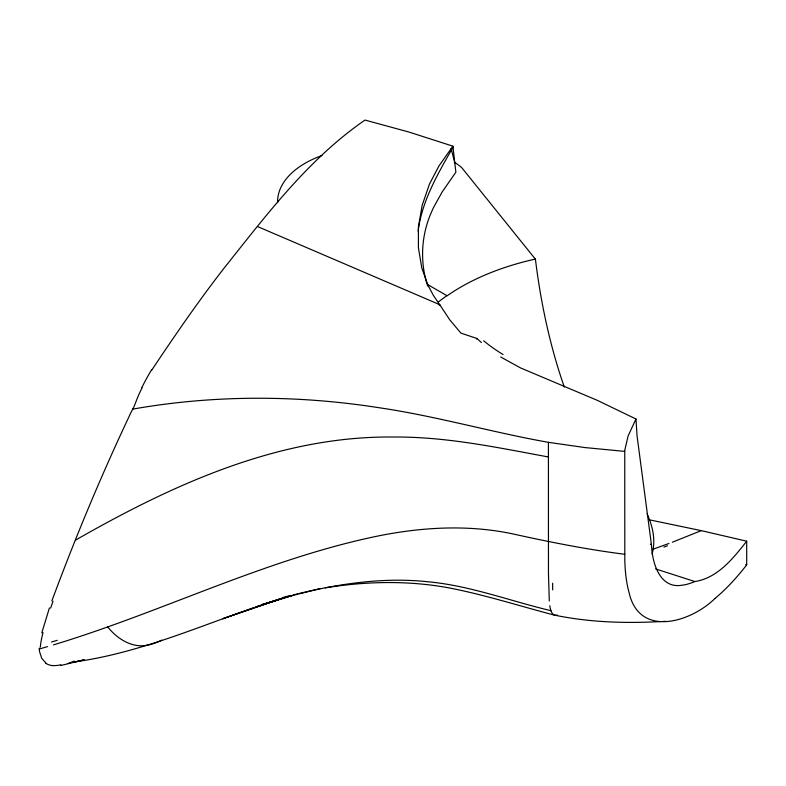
<?xml version="1.0" encoding="UTF-8"?>
<svg xmlns="http://www.w3.org/2000/svg" width="786" height="786" viewBox="0 0 786 786"><rect width="100%" height="100%" fill="white"/><g stroke="black" fill="none" stroke-linecap="round" stroke-linejoin="round"><path stroke-width="1.18" d="M142.03 387.93L141.755 388.49A63.381 25.938 -71.8 0 0 137.363 398.109L134.17 406.313A27.982 11.318 -71.7 0 1 132.824 409.103C214.185 394.729 297.884 394.975 379.432 407.777C436.377 416.167 491.8 432.271 548.422 442.331L548.461 573.387L549.286 600.976M714.926 598.529C690.039 622.826 638.92 637.751 629.016 592.3A139.112 47.298 -75.2 0 1 624.801 559.77L624.752 450.368L628.122 435.935L635.962 418.997L597.478 400.418L520.597 367.946L500.711 357.011M151.786 370.049C174.964 335.298 198.661 300.812 224.324 267.83C266.67 214.735 308.476 158.998 365.009 120.062L409.005 132.058L452.883 146.167L438.863 166.101L429.47 184.042L422.131 205.421L418.427 226.83L418.407 247.757L421.797 267.967L428.036 285.406L433.332 295.3L440.052 305.223L438.961 304.742M39.329 648.145L39.32 648.293A4.765 2.26 -67.7 0 0 39.3 649.01A31.951 15.101 -67.7 0 0 39.555 651.682L41.717 658.265L45.971 663.129M418.123 231.163C422.003 200.617 438.038 173.411 453.011 147.237M41.815 632.818L49.42 607.912M51.876 600.887C75.171 538.096 100.903 476.11 129.552 415.568M476.552 339.061L476.906 338.471L481.425 342.578M649.305 519.811L701.259 530.629L746.7 541.19C733.25 558.315 717.667 578.024 694.883 581.542A283.156 96.265 -75.2 0 1 681.796 585.256C659.65 588.891 652.203 562.697 651.545 545.513L637.053 435.847L635.962 418.997M75.397 540.208C172.488 484.598 279.354 435.729 393.521 437.026C445.859 436.594 497.233 447.489 548.422 456.98M701.259 530.629L672.374 542.212M652.655 549.375L668.935 543.48M53.477 644.874C162.014 612.068 264.273 559.848 375.669 536.484C420.589 527.17 467.464 524.311 512.6 533.851C549.699 542.085 586.995 549.483 624.713 554.277M320.491 588.508L288.305 596.613L261.748 604.63L292.726 595.326L255.853 606.949L283.952 597.753L222.752 618.729L281.761 598.254M253.456 607.843L251.039 608.659C193.14 628.849 136.096 653.471 74.906 661.871L84.269 659.778L60.817 665.496M39.31 649L47.494 646.623M557.431 615.074C551.91 616.892 550.318 609.69 549.827 605.701M283.825 597.163L291.046 595.385M149.802 644.579C133.532 649.354 117.458 639.273 107.721 626.904M293.463 594.806L295.074 594.422M295.88 594.226L297.501 593.852M299.112 593.469L300.733 593.096M301.549 592.909L304.791 592.163M305.607 591.976C345.702 582.78 387.174 577.307 428.291 581.807C470.382 585.698 510.075 601.025 550.937 610.663M325.266 587.84C366.443 581.198 408.563 580.323 449.661 588.007C484.962 594.914 519.271 605.888 554.012 615.025C589.068 622.365 625.184 623.524 660.859 621.549M663.256 621.451L665.663 621.343M624.713 451.4L584.872 447.558L548.422 442.331M745.678 564.613L746.7 564.751L746.7 541.19M52.377 665.673L50.628 665.29A74.002 32.707 -73.6 0 1 45.893 663.355M694.883 581.542L655.573 568.897M476.876 338.452L460.94 333.126L449.906 320.04L440.101 305.233M650.366 544.226L651.427 544.619M257.425 226.496L439.639 304.634M428.341 284.945L446.929 295.683A224.708 129.729 0 0 0 438.293 302.011M564.319 387.085C551.664 350.89 543.146 313.339 537.585 275.434A283.127 97.415 75 0 1 535.423 259.203L461.618 167.497A94.251 54.411 0 0 0 454.298 162.132M427.604 285.888L427.25 284.738M451.085 148.505L453.404 157.269M427.004 283.942C419.793 260.412 421.483 234.424 431.524 211.974A260.333 184.956 22.2 0 1 433.734 207.131L442.322 191.705L455.87 172.242L453.041 147.483M453.404 157.249L454.809 162.938L454.613 162.113M452.883 146.167L453.001 147.149M277.605 202.65A94.251 54.411 0 0 1 321.955 155.52M746.7 564.859A328.096 111.543 -75.2 0 1 714.926 598.48M50.618 608.128A222.458 70.534 -70.1 0 1 53.035 601.221M40.292 647.143A49.302 21.399 -68.9 0 1 43.014 632.642M129.494 415.48A262.445 107.81 -71.9 0 1 132.775 409.005M141.834 387.626A114.137 47.357 -72 0 1 151.669 369.685M60.925 664.769A119.108 52.524 -75.2 0 1 52.416 665.526M74.277 661.046A268.753 119.669 -77.3 0 1 67.94 663.522M57.221 640.325A310.303 61.78 -20.6 0 1 51.503 642.024M161.749 640.138A202.041 105.658 74.6 0 1 149.831 644.677M552.696 589.932A205.411 17.046 -82.2 0 1 552.637 583.222M503.079 354.535A200.862 160.698 -12.8 0 1 483.636 340.78M447.146 295.782A213.802 123.441 0 0 1 535.335 259.075M667.452 545.798A207.504 28.021 -25.4 0 1 663.915 547.076M647.094 513.838A114.471 65.169 30.7 0 1 652.085 553.875"/></g></svg>
